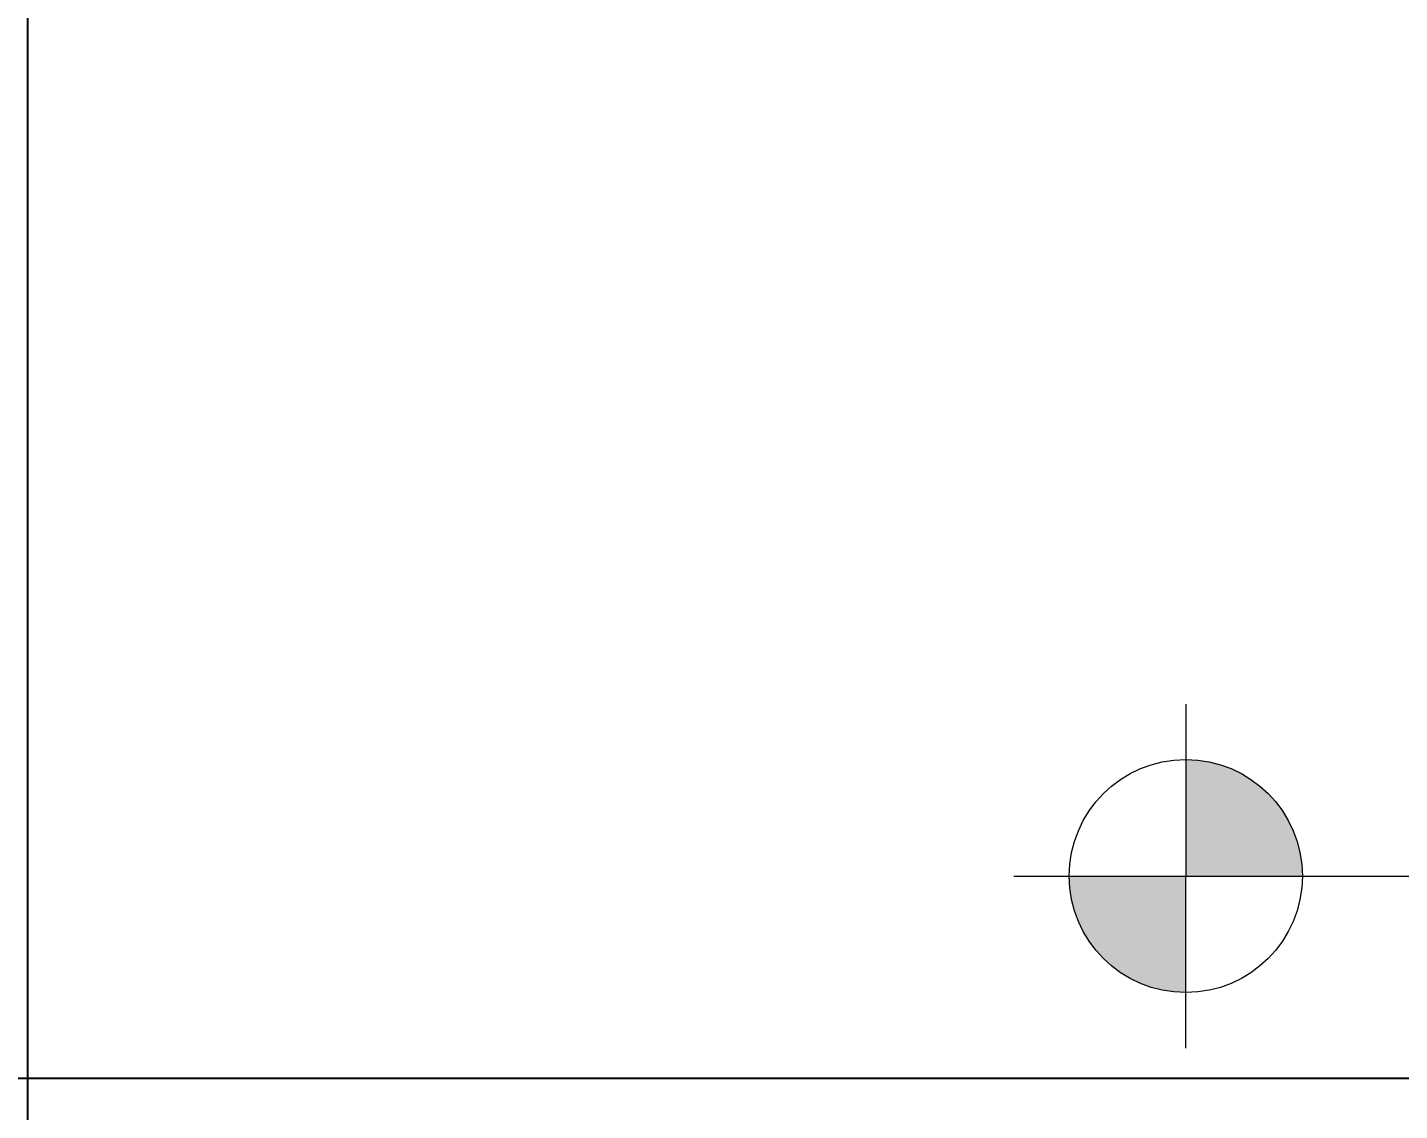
# Model space of a CAD drawing. Header units: millimetres. Extents: x 4754612 to 5801174, y 2368242 to 2777223.
# Drawn here: x 4928116 to 4937596, y 2451018 to 2458504 of the extents above; entities that cross this region are included whole.
import ezdxf
from ezdxf.enums import TextEntityAlignment as Align

# ---------------------------------------------------------------- set-up
doc = ezdxf.new("R2010")
doc.units = ezdxf.units.MM
doc.header["$LTSCALE"] = 1000
doc.linetypes.add('CEN', pattern=[6.2, 6, -0.1, 0, -0.1])
doc.layers.get('DEFPOINTS').update_dxf_attribs({"color": 151})
for name, color, linetype in [('A-ELE-8', 8, 'Continuous'), ('A-중심선', 10, 'CEN'), ('CON', 2, 'Continuous')]:
    doc.layers.add(name, color=color, linetype=linetype)
doc.layers.add('박스', color=6, linetype='Continuous', lineweight=15)
doc.styles.add('A.NARROW', font='ARIALN.TTF')

# ---------------------------------------------------------------- blocks, each defined once
blk = doc.blocks.new('zw$CF19')
at = {"layer": 'CON'}
blk.add_lwpolyline([(-500, -1100), (-500, -440), (-400, -440), (-400, 0), (400, 0), (400, -440), (500, -440), (500, -1100)], close=True, dxfattribs=at)
at = {"layer": 'DEFPOINTS', "style": 'A.NARROW'}
for s, p in [('PSG1B', (-446.5, -722.3, 0)), ('PSG1C', (-446.5, -971.6, 0))]:
    blk.add_text(s, height=200, dxfattribs=at).set_placement(p, align=Align.MIDDLE_LEFT)

msp = doc.modelspace()

# ---------------------------------------------------------------- hatches: boundary and pattern name
at = {"layer": '박스', "ltscale": 0.1}
h = msp.add_hatch(dxfattribs=at)
h.set_pattern_fill('ANSI31', color=256, scale=1.006801)
h.set_pattern_definition([(45, (4774314.60554, 2392260.00894), (-0.08898951466, 0.08898951466), [])])
h.paths.add_polyline_path([(4936118.997, 2453444.593), (4936118.997, 2452639.152), (4936924.438, 2452639.152, 0.41421356)])
h.paths.add_polyline_path([(4936118.997, 2452639.152), (4935313.556, 2452639.152, 0.41421356), (4936118.997, 2451833.711)])

# ---------------------------------------------------------------- linework, layer by layer
at = {"layer": 'A-ELE-8'}
msp.add_line((4928115.782, 2460104.758), (4928115.782, 2451243.44), dxfattribs=at)
at = {"layer": 'A-중심선', "ltscale": 5}
msp.add_line((4863973.343, 2451243.44), (5174125.782, 2451243.44), dxfattribs=at)
at = {"layer": 'CON'}
msp.add_line((4905615.782, 2451243.44), (5059815.782, 2451243.44), dxfattribs=at)
at = {"layer": '박스', "ltscale": 0.1}
for p, q in [((4936118.997, 2453827.538), (4936118.997, 2452639.152)), ((4934930.611, 2452639.152), (4946259.669, 2452639.152)), ((4936118.997, 2451450.766), (4936118.997, 2452639.152))]:
    msp.add_line(p, q, dxfattribs=at)
msp.add_circle((4936118.997, 2452639.152), 805.441, dxfattribs=at)

# ---------------------------------------------------------------- block references
at = {"layer": 'CON'}
msp.add_blockref('zw$CF19', (4927715.782, 2451243.44), dxfattribs=at)

doc.saveas('drawing.dxf')
